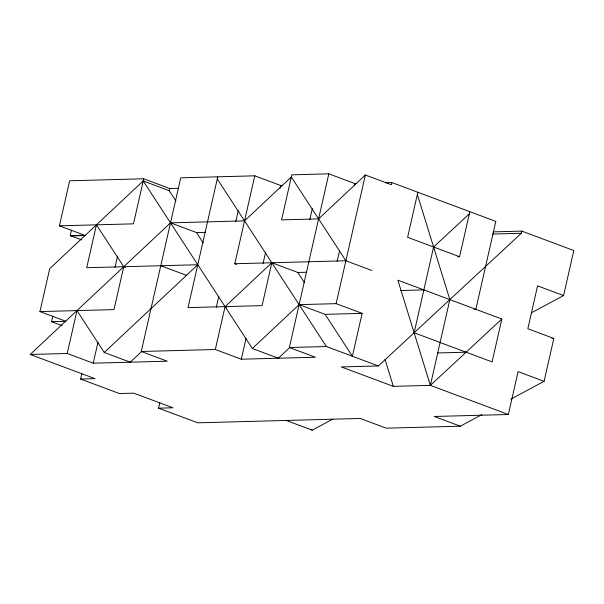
<?xml version="1.0" encoding="UTF-8"?>
<svg xmlns="http://www.w3.org/2000/svg" width="604" height="604" viewBox="0 0 604 604"><rect width="100%" height="100%" fill="white"/><g stroke="black" fill="none" stroke-linecap="round" stroke-linejoin="round"><path stroke-width="0.91" d="M52.797 316.209L51.551 321.683L65.934 321.298L39.94 311.589L49.687 268.712L143.216 180.966L169.211 190.675L175.9 200.951M71.446 230.139L70.207 235.613L84.59 235.228L59.426 225.828L69.656 180.785L143.707 178.799L169.701 188.508L178.029 188.289M371.868 270.479L345.873 260.769L291.309 176.995L244.544 220.868L170.494 222.853L30.2 354.465L67.225 353.476L76.965 310.599L104.25 352.479L130.245 362.196L141.932 351.226M159.818 402.702L158.573 408.176L172.955 407.791L133.756 393.151L119.373 393.536L80.596 379.048L81.834 373.574M67.225 353.476L93.22 363.185L97.984 342.204M114.979 267.391L117.47 256.443M104.25 352.479L197.78 264.741L86.704 267.715L96.451 224.839L123.729 266.726L113.99 309.603L39.94 311.589M143.707 178.799L133.476 223.842L59.426 225.828M169.211 190.675L169.701 188.508M93.22 363.185L167.263 361.2L141.268 351.49L180.732 177.81L254.782 175.824L280.769 185.534L282.627 185.481M217.757 176.813L188.04 307.617L262.083 305.632L271.83 262.755L297.817 272.464L306.152 272.245M216.308 307.293L218.799 296.345M235.794 221.532L238.286 210.585M141.268 351.49L215.318 349.505L225.058 306.628L271.83 262.755M236.534 264.393L234.805 263.744L254.782 175.824M215.318 349.505L241.313 359.214L246.077 338.232M263.08 263.419L265.564 252.472M280.143 188.289L280.769 185.534M309.844 219.546L312.328 208.599M241.313 359.214L315.363 357.228L289.369 347.519L328.825 173.839L354.82 183.548L356.67 183.503M337.123 261.434L339.614 250.486M354.405 185.39L354.82 183.548M143.216 180.966L252.344 348.516L299.108 304.642L336.134 303.653L365.36 175.009L391.354 184.726L391.845 182.559L495.816 221.396L475.846 309.316L473.989 309.369M336.134 303.653L362.128 313.363L352.381 356.239L325.103 314.352L299.108 304.642M417.84 192.268L407.602 237.312L459.591 256.73L469.829 211.687M531.21 312.895L563.57 295.567L573.8 250.524L521.811 231.106L521.32 233.272L378.376 365.948L341.358 366.945L393.34 386.364L430.365 385.367L449.852 299.607L417.349 194.435M563.57 295.567L537.575 285.858L527.828 328.742L553.823 338.451L544.083 381.328L518.089 371.619L508.349 414.495L430.365 385.367L397.862 280.188L501.833 319.025L492.094 361.909L414.118 332.781L433.596 247.021L469.331 213.854M365.36 175.009L318.595 218.882L281.57 219.879L291.8 174.835L328.825 173.839M289.339 347.904L278.338 358.225L252.344 348.516M430.365 385.367L501.833 319.025M286.205 420.452L312.2 430.161L332.94 419.055M158.573 408.176L197.772 422.823L360.248 418.466L386.243 428.176L460.293 426.19L481.864 414.638M510.901 399.093L544.083 381.328M385.367 182.733L391.845 182.559M71.038 235.922L85.421 235.537M170.494 222.853L196.489 232.563L205.745 232.314M493.121 231.876L521.811 231.106M492.63 234.042L521.32 233.272M457.741 256.783L459.591 256.73M234.805 263.744L345.873 260.769M400.716 290.516L423.857 289.897M325.103 314.352L362.128 313.363M551.95 338.497L553.823 338.451M289.369 347.519L326.394 346.53L378.376 365.948M437.409 352.97L466.099 352.2M80.596 379.048L94.979 378.663L30.2 354.465M508.349 414.495L434.299 416.481L460.293 426.19M160.755 265.73L186.749 275.439M70.207 235.613L81.615 239.879M123.729 266.726L125.466 267.368M225.058 306.628L226.794 307.277M51.551 321.683L62.129 325.632M310.607 429.15L312.2 430.161M297.817 272.464L304.514 282.74M217.266 178.98L326.394 346.53M196.489 232.563L203.186 242.838M385.08 359.622L393.34 386.364"/></g></svg>
